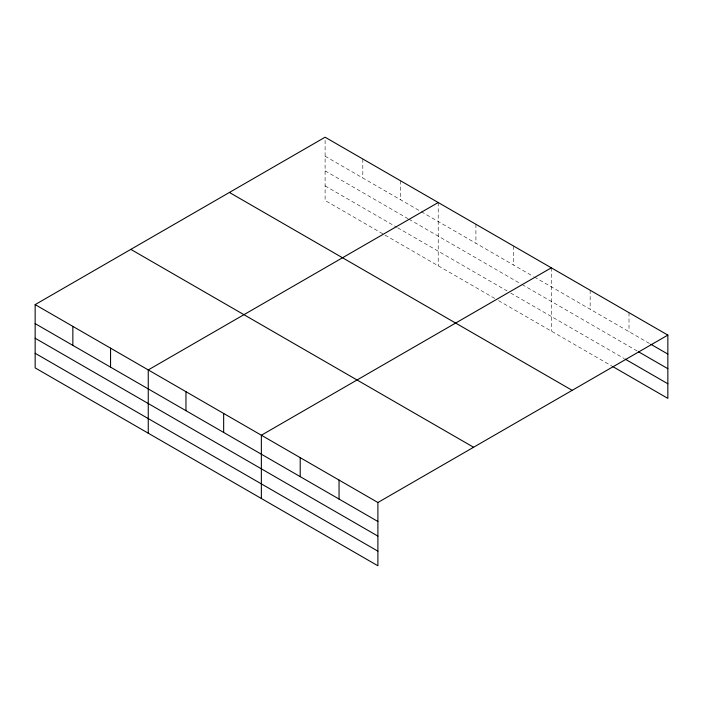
<?xml version="1.0" encoding="UTF-8"?>
<svg xmlns="http://www.w3.org/2000/svg" width="703" height="703" viewBox="0 0 703 703"><rect width="100%" height="100%" fill="white"/><g stroke="black" fill="none" stroke-linecap="round" stroke-linejoin="round"><path stroke-width="0.53" stroke-dasharray="3.52 2.64" d="M494.763 298.45L325.102 200.496L325.102 137.217M325.102 156.207L420.306 211.172M421.246 211.717L533.41 276.472M534.35 277.017L649.853 343.697M325.102 170.829L408.048 218.712M408.997 219.257L521.151 284.012M522.101 284.557L637.533 351.201M325.102 185.882L396.738 227.236M397.678 227.781L507.021 290.91M510.791 293.081L624.273 358.6M498.532 300.629L611.953 366.105M629.009 312.668L629.009 331.667M590.16 290.242L590.16 309.241M551.319 267.817L551.319 331.095M513.612 246.05L513.612 265.049M475.913 224.283L475.913 243.282M438.215 202.517L438.215 265.796M400.508 180.75L400.508 199.74M362.81 158.983L362.81 177.973"/><path stroke-width="1.05" d="M35.15 304.619L377.898 502.504L377.898 565.783L35.15 367.897L35.15 304.619L325.102 137.217L667.85 335.103L667.85 398.381L612.902 366.65M438.215 202.517L148.254 369.919L148.254 433.206M551.319 267.817L261.358 435.227L261.358 498.506M377.898 502.504L667.85 335.103M650.793 344.242L667.85 354.092M638.482 351.746L667.85 368.706M625.213 359.145L667.85 383.768M229.424 192.464L572.163 390.341M130.837 249.38L473.576 447.257M35.15 323.617L377.898 521.494M35.15 338.231L377.898 536.108M35.15 353.284L377.898 551.17M339.048 480.079L339.048 499.068M300.207 457.653L300.207 476.643M223.659 413.461L223.659 432.45M185.961 391.685L185.961 410.684M110.556 348.152L110.556 367.151M72.848 326.385L72.848 345.384"/></g></svg>
